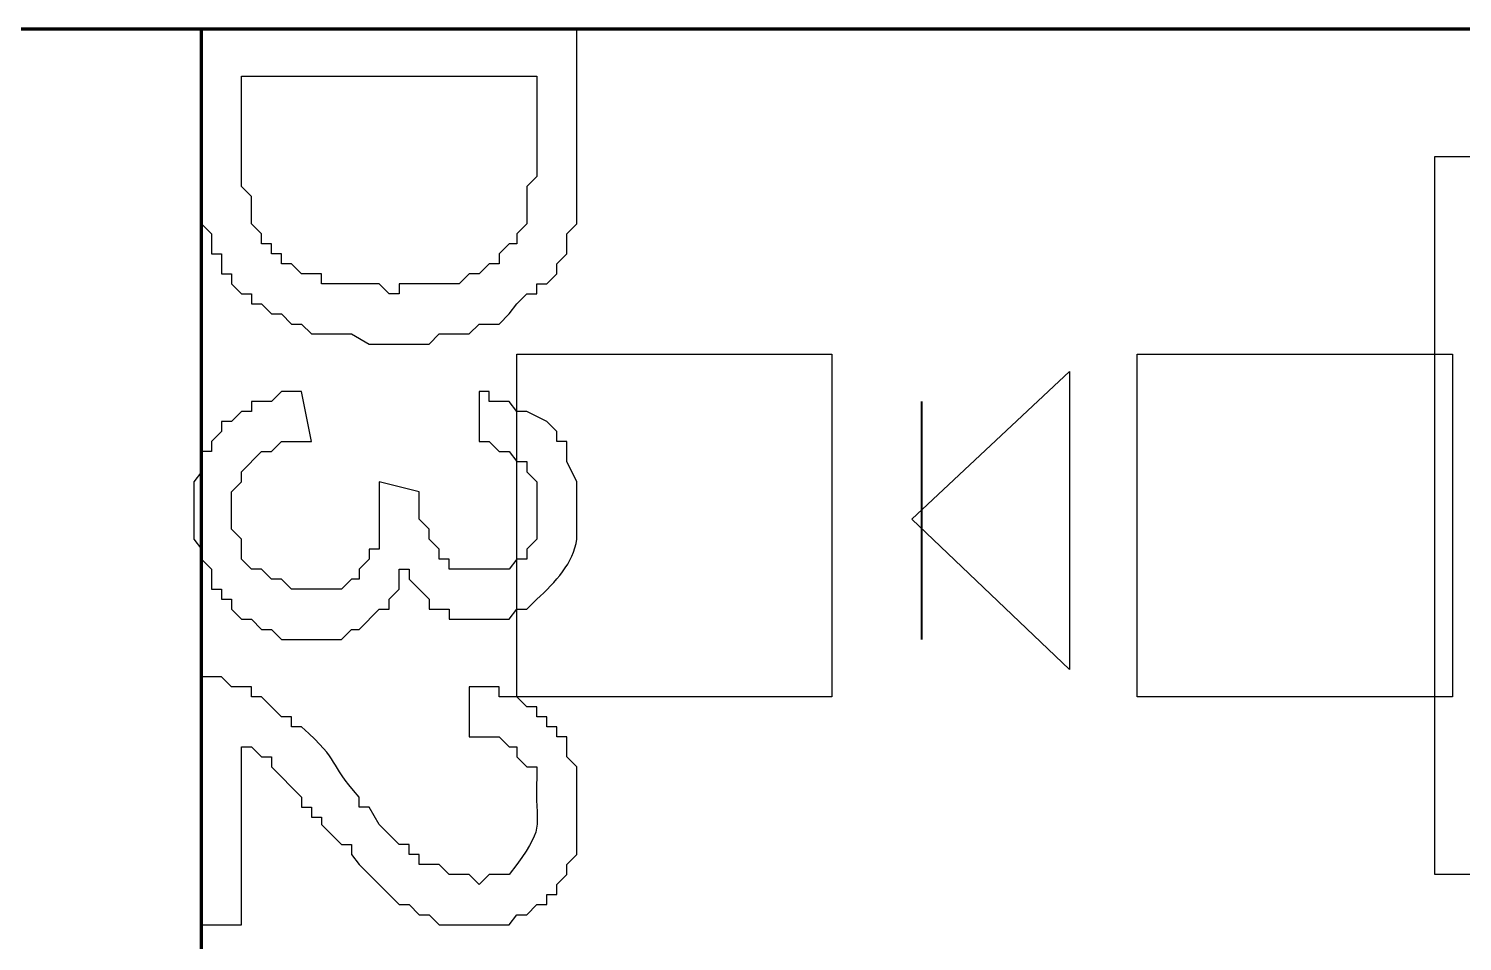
# Model space of a CAD drawing. Header units: millimetres. Extents: x -109 to -14.2, y -107.5 to -24.7.
# Drawn here: x -47.055 to -43.356, y -43.069 to -40.715 of the extents above; entities that cross this region are included whole.
import ezdxf

# ---------------------------------------------------------------- set-up
doc = ezdxf.new("R2010")
doc.units = ezdxf.units.MM
doc.header["$MEASUREMENT"] = 0
doc.layers.add('layer 1', color=7, linetype='Continuous')

msp = doc.modelspace()

# ---------------------------------------------------------------- linework, layer by layer
at = {"layer": 'layer 1', "color": 0, "lineweight": 80}
for points in [[(-49.1449, -40.7152), (-49.1449, -40.7152), (-46.6087, -40.7152), (-46.6087, -40.7152)], [(-46.6086, -91.5042), (-46.6086, -91.5042), (-46.6086, -40.7152), (-46.6086, -40.7152)], [(-46.6086, -40.7152), (-46.6086, -40.7152), (-37.9674, -40.7152), (-37.9674, -40.7152)]]:
    msp.add_open_spline(points, degree=3, dxfattribs=at)
at = {"layer": 'layer 1', "color": 0}
for points, knots in [([(-46.6086, -40.7152), (-46.6086, -40.7152), (-45.6406, -40.7152), (-45.6406, -40.7152), (-45.6406, -40.7152), (-45.6406, -40.7152), (-45.6406, -41.2186), (-45.6406, -41.2186), (-45.6406, -41.2186), (-45.6406, -41.2186), (-45.6664, -41.2444), (-45.6664, -41.2444), (-45.6664, -41.2444), (-45.6664, -41.2444), (-45.6664, -41.296), (-45.6664, -41.296), (-45.6664, -41.296), (-45.6664, -41.296), (-45.6922, -41.3219), (-45.6922, -41.3219), (-45.6922, -41.3219), (-45.6922, -41.3219), (-45.6922, -41.3477), (-45.6922, -41.3477), (-45.6922, -41.3477), (-45.6922, -41.3477), (-45.718, -41.3735), (-45.718, -41.3735), (-45.718, -41.3735), (-45.718, -41.3735), (-45.7438, -41.3735), (-45.7438, -41.3735), (-45.7438, -41.3735), (-45.7438, -41.3735), (-45.7438, -41.3993), (-45.7438, -41.3993), (-45.7438, -41.3993), (-45.7438, -41.3993), (-45.7696, -41.3993), (-45.7696, -41.3993), (-45.7696, -41.3993), (-45.7696, -41.3993), (-45.7954, -41.4251), (-45.7954, -41.4251), (-45.7954, -41.4251), (-45.7954, -41.4251), (-45.8148, -41.4509), (-45.8148, -41.4509), (-45.8148, -41.4509), (-45.8148, -41.4509), (-45.8406, -41.4768), (-45.8406, -41.4768), (-45.8406, -41.4768), (-45.8406, -41.4768), (-45.8922, -41.4768), (-45.8922, -41.4768), (-45.8922, -41.4768), (-45.8922, -41.4768), (-45.9181, -41.5025), (-45.9181, -41.5025), (-45.9181, -41.5025), (-45.9181, -41.5025), (-45.9955, -41.5025), (-45.9955, -41.5025), (-45.9955, -41.5025), (-45.9955, -41.5025), (-46.0213, -41.5284), (-46.0213, -41.5284), (-46.0213, -41.5284), (-46.0213, -41.5284), (-46.1762, -41.5284), (-46.1762, -41.5284), (-46.1762, -41.5284), (-46.1762, -41.5284), (-46.2214, -41.5025), (-46.2214, -41.5025), (-46.2214, -41.5025), (-46.2214, -41.5025), (-46.3246, -41.5025), (-46.3246, -41.5025), (-46.3246, -41.5025), (-46.3246, -41.5025), (-46.3505, -41.4768), (-46.3505, -41.4768), (-46.3505, -41.4768), (-46.3505, -41.4768), (-46.3763, -41.4768), (-46.3763, -41.4768), (-46.3763, -41.4768), (-46.3763, -41.4768), (-46.4021, -41.4509), (-46.4021, -41.4509), (-46.4021, -41.4509), (-46.4021, -41.4509), (-46.4279, -41.4509), (-46.4279, -41.4509), (-46.4279, -41.4509), (-46.4279, -41.4509), (-46.4537, -41.4251), (-46.4537, -41.4251), (-46.4537, -41.4251), (-46.4537, -41.4251), (-46.4795, -41.4251), (-46.4795, -41.4251), (-46.4795, -41.4251), (-46.4795, -41.4251), (-46.4795, -41.3993), (-46.4795, -41.3993), (-46.4795, -41.3993), (-46.4795, -41.3993), (-46.5053, -41.3993), (-46.5053, -41.3993), (-46.5053, -41.3993), (-46.5053, -41.3993), (-46.5311, -41.3735), (-46.5311, -41.3735), (-46.5311, -41.3735), (-46.5311, -41.3735), (-46.5311, -41.3477), (-46.5311, -41.3477), (-46.5311, -41.3477), (-46.5311, -41.3477), (-46.557, -41.3477), (-46.557, -41.3477), (-46.557, -41.3477), (-46.557, -41.3477), (-46.557, -41.296), (-46.557, -41.296), (-46.557, -41.296), (-46.557, -41.296), (-46.5828, -41.296), (-46.5828, -41.296), (-46.5828, -41.296), (-46.5828, -41.296), (-46.5828, -41.2444), (-46.5828, -41.2444), (-46.5828, -41.2444), (-46.5828, -41.2444), (-46.6086, -41.2186), (-46.6086, -41.2186), (-46.6086, -41.2186), (-46.6086, -41.2186), (-46.6086, -41.0702), (-46.6086, -41.0702), (-46.6086, -41.0702), (-46.6086, -41.0702), (-46.6086, -40.7152), (-46.6086, -40.7152)], [0, 0, 0, 0, 0.026316, 0.026316, 0.026316, 0.026316, 0.052632, 0.052632, 0.052632, 0.052632, 0.078947, 0.078947, 0.078947, 0.078947, 0.105263, 0.105263, 0.105263, 0.105263, 0.131579, 0.131579, 0.131579, 0.131579, 0.157895, 0.157895, 0.157895, 0.157895, 0.184211, 0.184211, 0.184211, 0.184211, 0.210526, 0.210526, 0.210526, 0.210526, 0.236842, 0.236842, 0.236842, 0.236842, 0.263158, 0.263158, 0.263158, 0.263158, 0.289474, 0.289474, 0.289474, 0.289474, 0.315789, 0.315789, 0.315789, 0.315789, 0.342105, 0.342105, 0.342105, 0.342105, 0.368421, 0.368421, 0.368421, 0.368421, 0.394737, 0.394737, 0.394737, 0.394737, 0.421053, 0.421053, 0.421053, 0.421053, 0.447368, 0.447368, 0.447368, 0.447368, 0.473684, 0.473684, 0.473684, 0.473684, 0.5, 0.5, 0.5, 0.5, 0.526316, 0.526316, 0.526316, 0.526316, 0.552632, 0.552632, 0.552632, 0.552632, 0.578947, 0.578947, 0.578947, 0.578947, 0.605263, 0.605263, 0.605263, 0.605263, 0.631579, 0.631579, 0.631579, 0.631579, 0.657895, 0.657895, 0.657895, 0.657895, 0.684211, 0.684211, 0.684211, 0.684211, 0.710526, 0.710526, 0.710526, 0.710526, 0.736842, 0.736842, 0.736842, 0.736842, 0.763158, 0.763158, 0.763158, 0.763158, 0.789474, 0.789474, 0.789474, 0.789474, 0.815789, 0.815789, 0.815789, 0.815789, 0.842105, 0.842105, 0.842105, 0.842105, 0.868421, 0.868421, 0.868421, 0.868421, 0.894737, 0.894737, 0.894737, 0.894737, 0.921053, 0.921053, 0.921053, 0.921053, 0.947368, 0.947368, 0.947368, 0.947368, 1, 1, 1, 1]), ([(-46.5053, -40.8379), (-46.5053, -40.8379), (-46.5053, -41.1218), (-46.5053, -41.1218), (-46.5053, -41.1218), (-46.5053, -41.1218), (-46.4795, -41.1476), (-46.4795, -41.1476), (-46.4795, -41.1476), (-46.4795, -41.1476), (-46.4795, -41.2186), (-46.4795, -41.2186), (-46.4795, -41.2186), (-46.4795, -41.2186), (-46.4537, -41.2444), (-46.4537, -41.2444), (-46.4537, -41.2444), (-46.4537, -41.2444), (-46.4537, -41.2702), (-46.4537, -41.2702), (-46.4537, -41.2702), (-46.4537, -41.2702), (-46.4279, -41.2702), (-46.4279, -41.2702), (-46.4279, -41.2702), (-46.4279, -41.2702), (-46.4279, -41.296), (-46.4279, -41.296), (-46.4279, -41.296), (-46.4279, -41.296), (-46.4021, -41.296), (-46.4021, -41.296), (-46.4021, -41.296), (-46.4021, -41.296), (-46.4021, -41.3219), (-46.4021, -41.3219), (-46.4021, -41.3219), (-46.4021, -41.3219), (-46.3763, -41.3219), (-46.3763, -41.3219), (-46.3763, -41.3219), (-46.3763, -41.3219), (-46.3505, -41.3477), (-46.3505, -41.3477), (-46.3505, -41.3477), (-46.3505, -41.3477), (-46.2988, -41.3477), (-46.2988, -41.3477), (-46.2988, -41.3477), (-46.2988, -41.3477), (-46.2988, -41.3735), (-46.2988, -41.3735), (-46.2988, -41.3735), (-46.2988, -41.3735), (-46.1504, -41.3735), (-46.1504, -41.3735), (-46.1504, -41.3735), (-46.1504, -41.3735), (-46.1246, -41.3993), (-46.1246, -41.3993), (-46.1246, -41.3993), (-46.1246, -41.3993), (-46.0988, -41.3993), (-46.0988, -41.3993), (-46.0988, -41.3993), (-46.0988, -41.3993), (-46.0988, -41.3735), (-46.0988, -41.3735), (-46.0988, -41.3735), (-46.0988, -41.3735), (-45.9439, -41.3735), (-45.9439, -41.3735), (-45.9439, -41.3735), (-45.9439, -41.3735), (-45.9181, -41.3477), (-45.9181, -41.3477), (-45.9181, -41.3477), (-45.9181, -41.3477), (-45.8922, -41.3477), (-45.8922, -41.3477), (-45.8922, -41.3477), (-45.8922, -41.3477), (-45.8664, -41.3219), (-45.8664, -41.3219), (-45.8664, -41.3219), (-45.8664, -41.3219), (-45.8406, -41.3219), (-45.8406, -41.3219), (-45.8406, -41.3219), (-45.8406, -41.3219), (-45.8406, -41.296), (-45.8406, -41.296), (-45.8406, -41.296), (-45.8406, -41.296), (-45.8148, -41.2702), (-45.8148, -41.2702), (-45.8148, -41.2702), (-45.8148, -41.2702), (-45.7954, -41.2702), (-45.7954, -41.2702), (-45.7954, -41.2702), (-45.7954, -41.2702), (-45.7954, -41.2444), (-45.7954, -41.2444), (-45.7954, -41.2444), (-45.7954, -41.2444), (-45.7696, -41.2186), (-45.7696, -41.2186), (-45.7696, -41.2186), (-45.7696, -41.2186), (-45.7696, -41.1218), (-45.7696, -41.1218), (-45.7696, -41.1218), (-45.7696, -41.1218), (-45.7438, -41.096), (-45.7438, -41.096), (-45.7438, -41.096), (-45.7438, -41.096), (-45.7438, -40.8379), (-45.7438, -40.8379), (-45.7438, -40.8379), (-45.7438, -40.8379), (-46.5053, -40.8379), (-46.5053, -40.8379)], [0, 0, 0, 0, 0.03125, 0.03125, 0.03125, 0.03125, 0.0625, 0.0625, 0.0625, 0.0625, 0.09375, 0.09375, 0.09375, 0.09375, 0.125, 0.125, 0.125, 0.125, 0.15625, 0.15625, 0.15625, 0.15625, 0.1875, 0.1875, 0.1875, 0.1875, 0.21875, 0.21875, 0.21875, 0.21875, 0.25, 0.25, 0.25, 0.25, 0.28125, 0.28125, 0.28125, 0.28125, 0.3125, 0.3125, 0.3125, 0.3125, 0.34375, 0.34375, 0.34375, 0.34375, 0.375, 0.375, 0.375, 0.375, 0.40625, 0.40625, 0.40625, 0.40625, 0.4375, 0.4375, 0.4375, 0.4375, 0.46875, 0.46875, 0.46875, 0.46875, 0.5, 0.5, 0.5, 0.5, 0.53125, 0.53125, 0.53125, 0.53125, 0.5625, 0.5625, 0.5625, 0.5625, 0.59375, 0.59375, 0.59375, 0.59375, 0.625, 0.625, 0.625, 0.625, 0.65625, 0.65625, 0.65625, 0.65625, 0.6875, 0.6875, 0.6875, 0.6875, 0.71875, 0.71875, 0.71875, 0.71875, 0.75, 0.75, 0.75, 0.75, 0.78125, 0.78125, 0.78125, 0.78125, 0.8125, 0.8125, 0.8125, 0.8125, 0.84375, 0.84375, 0.84375, 0.84375, 0.875, 0.875, 0.875, 0.875, 0.90625, 0.90625, 0.90625, 0.90625, 0.9375, 0.9375, 0.9375, 0.9375, 1, 1, 1, 1]), ([(-43.427, -41.0444), (-43.427, -41.0444), (-43.427, -42.8965), (-43.427, -42.8965), (-43.427, -42.8965), (-43.427, -42.8965), (-37.9674, -42.8965), (-37.9674, -42.8965), (-37.9674, -42.8965), (-37.9674, -42.8965), (-37.9674, -41.0444), (-37.9674, -41.0444), (-37.9674, -41.0444), (-37.9674, -41.0444), (-43.427, -41.0444), (-43.427, -41.0444)], [0, 0, 0, 0, 0.2, 0.2, 0.2, 0.2, 0.4, 0.4, 0.4, 0.4, 0.6, 0.6, 0.6, 0.6, 1, 1, 1, 1]), ([(-45.7954, -41.5542), (-45.7954, -41.5542), (-45.7954, -42.4383), (-45.7954, -42.4383), (-45.7954, -42.4383), (-45.7954, -42.4383), (-44.9823, -42.4383), (-44.9823, -42.4383), (-44.9823, -42.4383), (-44.9823, -42.4383), (-44.9823, -41.5542), (-44.9823, -41.5542), (-44.9823, -41.5542), (-44.9823, -41.5542), (-45.7954, -41.5542), (-45.7954, -41.5542)], [0, 0, 0, 0, 0.2, 0.2, 0.2, 0.2, 0.4, 0.4, 0.4, 0.4, 0.6, 0.6, 0.6, 0.6, 1, 1, 1, 1]), ([(-44.195, -41.5542), (-44.195, -41.5542), (-44.195, -42.4383), (-44.195, -42.4383), (-44.195, -42.4383), (-44.195, -42.4383), (-43.3818, -42.4383), (-43.3818, -42.4383), (-43.3818, -42.4383), (-43.3818, -42.4383), (-43.3818, -41.5542), (-43.3818, -41.5542), (-43.3818, -41.5542), (-43.3818, -41.5542), (-44.195, -41.5542), (-44.195, -41.5542)], [0, 0, 0, 0, 0.2, 0.2, 0.2, 0.2, 0.4, 0.4, 0.4, 0.4, 0.6, 0.6, 0.6, 0.6, 1, 1, 1, 1]), ([(-44.3692, -41.5993), (-44.3692, -41.5993), (-44.7758, -41.9801), (-44.7758, -41.9801), (-44.7758, -41.9801), (-44.7758, -41.9801), (-44.3692, -42.3673), (-44.3692, -42.3673), (-44.3692, -42.3673), (-44.3692, -42.3673), (-44.3692, -41.5993), (-44.3692, -41.5993)], [0, 0, 0, 0, 0.25, 0.25, 0.25, 0.25, 0.5, 0.5, 0.5, 0.5, 1, 1, 1, 1]), ([(-46.3505, -41.651), (-46.3505, -41.651), (-46.3247, -41.7801), (-46.3247, -41.7801), (-46.3247, -41.7801), (-46.3247, -41.7801), (-46.4022, -41.7801), (-46.4022, -41.7801), (-46.4022, -41.7801), (-46.4022, -41.7801), (-46.428, -41.8059), (-46.428, -41.8059), (-46.428, -41.8059), (-46.428, -41.8059), (-46.4538, -41.8059), (-46.4538, -41.8059), (-46.4538, -41.8059), (-46.4538, -41.8059), (-46.5054, -41.8575), (-46.5054, -41.8575), (-46.5054, -41.8575), (-46.5054, -41.8575), (-46.5054, -41.8833), (-46.5054, -41.8833), (-46.5054, -41.8833), (-46.5054, -41.8833), (-46.5313, -41.9091), (-46.5313, -41.9091), (-46.5313, -41.9091), (-46.5313, -41.9091), (-46.5313, -42.0059), (-46.5313, -42.0059), (-46.5313, -42.0059), (-46.5313, -42.0059), (-46.5054, -42.0317), (-46.5054, -42.0317), (-46.5054, -42.0317), (-46.5054, -42.0317), (-46.5054, -42.0834), (-46.5054, -42.0834), (-46.5054, -42.0834), (-46.5054, -42.0834), (-46.4796, -42.1092), (-46.4796, -42.1092), (-46.4796, -42.1092), (-46.4796, -42.1092), (-46.4538, -42.1092), (-46.4538, -42.1092), (-46.4538, -42.1092), (-46.4538, -42.1092), (-46.428, -42.135), (-46.428, -42.135), (-46.428, -42.135), (-46.428, -42.135), (-46.4022, -42.135), (-46.4022, -42.135), (-46.4022, -42.135), (-46.4022, -42.135), (-46.3764, -42.1608), (-46.3764, -42.1608), (-46.3764, -42.1608), (-46.3764, -42.1608), (-46.2473, -42.1608), (-46.2473, -42.1608), (-46.2473, -42.1608), (-46.2473, -42.1608), (-46.2215, -42.135), (-46.2215, -42.135), (-46.2215, -42.135), (-46.2215, -42.135), (-46.2021, -42.135), (-46.2021, -42.135), (-46.2021, -42.135), (-46.2021, -42.135), (-46.2021, -42.1092), (-46.2021, -42.1092), (-46.2021, -42.1092), (-46.2021, -42.1092), (-46.1763, -42.0834), (-46.1763, -42.0834), (-46.1763, -42.0834), (-46.1763, -42.0834), (-46.1763, -42.0576), (-46.1763, -42.0576), (-46.1763, -42.0576), (-46.1763, -42.0576), (-46.1505, -42.0576), (-46.1505, -42.0576), (-46.1505, -42.0576), (-46.1505, -42.0576), (-46.1505, -41.8833), (-46.1505, -41.8833), (-46.1505, -41.8833), (-46.1505, -41.8833), (-46.0472, -41.9091), (-46.0472, -41.9091), (-46.0472, -41.9091), (-46.0472, -41.9091), (-46.0472, -41.9801), (-46.0472, -41.9801), (-46.0472, -41.9801), (-46.0472, -41.9801), (-46.0214, -42.0059), (-46.0214, -42.0059), (-46.0214, -42.0059), (-46.0214, -42.0059), (-46.0214, -42.0317), (-46.0214, -42.0317), (-46.0214, -42.0317), (-46.0214, -42.0317), (-45.9956, -42.0576), (-45.9956, -42.0576), (-45.9956, -42.0576), (-45.9956, -42.0576), (-45.9956, -42.0834), (-45.9956, -42.0834), (-45.9956, -42.0834), (-45.9956, -42.0834), (-45.9698, -42.0834), (-45.9698, -42.0834), (-45.9698, -42.0834), (-45.9698, -42.0834), (-45.9698, -42.1092), (-45.9698, -42.1092), (-45.9698, -42.1092), (-45.9698, -42.1092), (-45.8149, -42.1092), (-45.8149, -42.1092), (-45.8149, -42.1092), (-45.8149, -42.1092), (-45.7956, -42.0834), (-45.7956, -42.0834), (-45.7956, -42.0834), (-45.7956, -42.0834), (-45.7697, -42.0834), (-45.7697, -42.0834), (-45.7697, -42.0834), (-45.7697, -42.0834), (-45.7697, -42.0576), (-45.7697, -42.0576), (-45.7697, -42.0576), (-45.7697, -42.0576), (-45.7439, -42.0317), (-45.7439, -42.0317), (-45.7439, -42.0317), (-45.7439, -42.0317), (-45.7439, -41.8833), (-45.7439, -41.8833), (-45.7439, -41.8833), (-45.7439, -41.8833), (-45.7697, -41.8575), (-45.7697, -41.8575), (-45.7697, -41.8575), (-45.7697, -41.8575), (-45.7697, -41.8317), (-45.7697, -41.8317), (-45.7697, -41.8317), (-45.7697, -41.8317), (-45.7956, -41.8317), (-45.7956, -41.8317), (-45.7956, -41.8317), (-45.7956, -41.8317), (-45.8149, -41.8059), (-45.8149, -41.8059), (-45.8149, -41.8059), (-45.8149, -41.8059), (-45.8407, -41.8059), (-45.8407, -41.8059), (-45.8407, -41.8059), (-45.8407, -41.8059), (-45.8665, -41.7801), (-45.8665, -41.7801), (-45.8665, -41.7801), (-45.8665, -41.7801), (-45.8924, -41.7801), (-45.8924, -41.7801), (-45.8924, -41.7801), (-45.8924, -41.7801), (-45.8924, -41.651), (-45.8924, -41.651), (-45.8924, -41.651), (-45.8924, -41.651), (-45.8665, -41.651), (-45.8665, -41.651), (-45.8665, -41.651), (-45.8665, -41.651), (-45.8665, -41.6768), (-45.8665, -41.6768), (-45.8665, -41.6768), (-45.8665, -41.6768), (-45.8149, -41.6768), (-45.8149, -41.6768), (-45.8149, -41.6768), (-45.8149, -41.6768), (-45.7956, -41.7026), (-45.7956, -41.7026), (-45.7956, -41.7026), (-45.7956, -41.7026), (-45.7697, -41.7026), (-45.7697, -41.7026), (-45.7697, -41.7026), (-45.7697, -41.7026), (-45.7181, -41.7284), (-45.7181, -41.7284), (-45.7181, -41.7284), (-45.7181, -41.7284), (-45.6923, -41.7542), (-45.6923, -41.7542), (-45.6923, -41.7542), (-45.6923, -41.7542), (-45.6923, -41.7801), (-45.6923, -41.7801), (-45.6923, -41.7801), (-45.6923, -41.7801), (-45.6665, -41.7801), (-45.6665, -41.7801), (-45.6665, -41.7801), (-45.6665, -41.7801), (-45.6665, -41.8317), (-45.6665, -41.8317), (-45.6665, -41.8317), (-45.6665, -41.8317), (-45.6407, -41.8833), (-45.6407, -41.8833), (-45.6407, -41.8833), (-45.6407, -41.8833), (-45.6407, -42.0317), (-45.6407, -42.0317), (-45.6407, -42.0317), (-45.6483, -42.0929), (-45.6956, -42.1422), (-45.7439, -42.1866), (-45.7439, -42.1866), (-45.7439, -42.1866), (-45.7697, -42.2124), (-45.7697, -42.2124), (-45.7697, -42.2124), (-45.7697, -42.2124), (-45.7956, -42.2124), (-45.7956, -42.2124), (-45.7956, -42.2124), (-45.7956, -42.2124), (-45.8149, -42.2382), (-45.8149, -42.2382), (-45.8149, -42.2382), (-45.8149, -42.2382), (-45.9698, -42.2382), (-45.9698, -42.2382), (-45.9698, -42.2382), (-45.9698, -42.2382), (-45.9698, -42.2124), (-45.9698, -42.2124), (-45.9698, -42.2124), (-45.9698, -42.2124), (-46.0214, -42.2124), (-46.0214, -42.2124), (-46.0214, -42.2124), (-46.0214, -42.2124), (-46.0214, -42.1866), (-46.0214, -42.1866), (-46.0214, -42.1866), (-46.0214, -42.1866), (-46.073, -42.135), (-46.073, -42.135), (-46.073, -42.135), (-46.073, -42.135), (-46.073, -42.1092), (-46.073, -42.1092), (-46.073, -42.1092), (-46.073, -42.1092), (-46.0989, -42.1092), (-46.0989, -42.1092), (-46.0989, -42.1092), (-46.0989, -42.1092), (-46.0989, -42.1608), (-46.0989, -42.1608), (-46.0989, -42.1608), (-46.0989, -42.1608), (-46.1247, -42.1866), (-46.1247, -42.1866), (-46.1247, -42.1866), (-46.1247, -42.1866), (-46.1247, -42.2124), (-46.1247, -42.2124), (-46.1247, -42.2124), (-46.1247, -42.2124), (-46.1505, -42.2124), (-46.1505, -42.2124), (-46.1505, -42.2124), (-46.1505, -42.2124), (-46.2021, -42.2641), (-46.2021, -42.2641), (-46.2021, -42.2641), (-46.2021, -42.2641), (-46.2215, -42.2641), (-46.2215, -42.2641), (-46.2215, -42.2641), (-46.2215, -42.2641), (-46.2473, -42.2899), (-46.2473, -42.2899), (-46.2473, -42.2899), (-46.2473, -42.2899), (-46.4022, -42.2899), (-46.4022, -42.2899), (-46.4022, -42.2899), (-46.4022, -42.2899), (-46.428, -42.2641), (-46.428, -42.2641), (-46.428, -42.2641), (-46.428, -42.2641), (-46.4538, -42.2641), (-46.4538, -42.2641), (-46.4538, -42.2641), (-46.4538, -42.2641), (-46.4796, -42.2382), (-46.4796, -42.2382), (-46.4796, -42.2382), (-46.4796, -42.2382), (-46.5054, -42.2382), (-46.5054, -42.2382), (-46.5054, -42.2382), (-46.5054, -42.2382), (-46.5313, -42.2124), (-46.5313, -42.2124), (-46.5313, -42.2124), (-46.5313, -42.2124), (-46.5313, -42.1866), (-46.5313, -42.1866), (-46.5313, -42.1866), (-46.5313, -42.1866), (-46.5571, -42.1866), (-46.5571, -42.1866), (-46.5571, -42.1866), (-46.5571, -42.1866), (-46.5571, -42.1608), (-46.5571, -42.1608), (-46.5571, -42.1608), (-46.5571, -42.1608), (-46.5829, -42.1608), (-46.5829, -42.1608), (-46.5829, -42.1608), (-46.5829, -42.1608), (-46.5829, -42.1092), (-46.5829, -42.1092), (-46.5829, -42.1092), (-46.5829, -42.1092), (-46.6087, -42.0834), (-46.6087, -42.0834), (-46.6087, -42.0834), (-46.6087, -42.0834), (-46.6087, -42.0576), (-46.6087, -42.0576), (-46.6087, -42.0576), (-46.6087, -42.0576), (-46.6281, -42.0317), (-46.6281, -42.0317), (-46.6281, -42.0317), (-46.6281, -42.0317), (-46.6281, -41.8833), (-46.6281, -41.8833), (-46.6281, -41.8833), (-46.6281, -41.8833), (-46.6087, -41.8575), (-46.6087, -41.8575), (-46.6087, -41.8575), (-46.6087, -41.8575), (-46.6087, -41.8059), (-46.6087, -41.8059), (-46.6087, -41.8059), (-46.6087, -41.8059), (-46.5829, -41.8059), (-46.5829, -41.8059), (-46.5829, -41.8059), (-46.5829, -41.8059), (-46.5829, -41.7801), (-46.5829, -41.7801), (-46.5829, -41.7801), (-46.5829, -41.7801), (-46.5571, -41.7542), (-46.5571, -41.7542), (-46.5571, -41.7542), (-46.5571, -41.7542), (-46.5571, -41.7284), (-46.5571, -41.7284), (-46.5571, -41.7284), (-46.5571, -41.7284), (-46.5313, -41.7284), (-46.5313, -41.7284), (-46.5313, -41.7284), (-46.5313, -41.7284), (-46.5054, -41.7026), (-46.5054, -41.7026), (-46.5054, -41.7026), (-46.5054, -41.7026), (-46.4796, -41.7026), (-46.4796, -41.7026), (-46.4796, -41.7026), (-46.4796, -41.7026), (-46.4796, -41.6768), (-46.4796, -41.6768), (-46.4796, -41.6768), (-46.4796, -41.6768), (-46.428, -41.6768), (-46.428, -41.6768), (-46.428, -41.6768), (-46.428, -41.6768), (-46.4022, -41.651), (-46.4022, -41.651), (-46.4022, -41.651), (-46.4022, -41.651), (-46.3505, -41.651), (-46.3505, -41.651)], [0, 0, 0, 0, 0.009615, 0.009615, 0.009615, 0.009615, 0.019231, 0.019231, 0.019231, 0.019231, 0.028846, 0.028846, 0.028846, 0.028846, 0.038462, 0.038462, 0.038462, 0.038462, 0.048077, 0.048077, 0.048077, 0.048077, 0.057692, 0.057692, 0.057692, 0.057692, 0.067308, 0.067308, 0.067308, 0.067308, 0.076923, 0.076923, 0.076923, 0.076923, 0.086538, 0.086538, 0.086538, 0.086538, 0.096154, 0.096154, 0.096154, 0.096154, 0.105769, 0.105769, 0.105769, 0.105769, 0.115385, 0.115385, 0.115385, 0.115385, 0.125, 0.125, 0.125, 0.125, 0.134615, 0.134615, 0.134615, 0.134615, 0.144231, 0.144231, 0.144231, 0.144231, 0.153846, 0.153846, 0.153846, 0.153846, 0.163462, 0.163462, 0.163462, 0.163462, 0.173077, 0.173077, 0.173077, 0.173077, 0.182692, 0.182692, 0.182692, 0.182692, 0.192308, 0.192308, 0.192308, 0.192308, 0.201923, 0.201923, 0.201923, 0.201923, 0.211538, 0.211538, 0.211538, 0.211538, 0.221154, 0.221154, 0.221154, 0.221154, 0.230769, 0.230769, 0.230769, 0.230769, 0.240385, 0.240385, 0.240385, 0.240385, 0.25, 0.25, 0.25, 0.25, 0.259615, 0.259615, 0.259615, 0.259615, 0.269231, 0.269231, 0.269231, 0.269231, 0.278846, 0.278846, 0.278846, 0.278846, 0.288462, 0.288462, 0.288462, 0.288462, 0.298077, 0.298077, 0.298077, 0.298077, 0.307692, 0.307692, 0.307692, 0.307692, 0.317308, 0.317308, 0.317308, 0.317308, 0.326923, 0.326923, 0.326923, 0.326923, 0.336538, 0.336538, 0.336538, 0.336538, 0.346154, 0.346154, 0.346154, 0.346154, 0.355769, 0.355769, 0.355769, 0.355769, 0.365385, 0.365385, 0.365385, 0.365385, 0.375, 0.375, 0.375, 0.375, 0.384615, 0.384615, 0.384615, 0.384615, 0.394231, 0.394231, 0.394231, 0.394231, 0.403846, 0.403846, 0.403846, 0.403846, 0.413462, 0.413462, 0.413462, 0.413462, 0.423077, 0.423077, 0.423077, 0.423077, 0.432692, 0.432692, 0.432692, 0.432692, 0.442308, 0.442308, 0.442308, 0.442308, 0.451923, 0.451923, 0.451923, 0.451923, 0.461538, 0.461538, 0.461538, 0.461538, 0.471154, 0.471154, 0.471154, 0.471154, 0.480769, 0.480769, 0.480769, 0.480769, 0.490385, 0.490385, 0.490385, 0.490385, 0.5, 0.5, 0.5, 0.5, 0.509615, 0.509615, 0.509615, 0.509615, 0.519231, 0.519231, 0.519231, 0.519231, 0.528846, 0.528846, 0.528846, 0.528846, 0.538462, 0.538462, 0.538462, 0.538462, 0.548077, 0.548077, 0.548077, 0.548077, 0.557692, 0.557692, 0.557692, 0.557692, 0.567308, 0.567308, 0.567308, 0.567308, 0.576923, 0.576923, 0.576923, 0.576923, 0.586538, 0.586538, 0.586538, 0.586538, 0.596154, 0.596154, 0.596154, 0.596154, 0.605769, 0.605769, 0.605769, 0.605769, 0.615385, 0.615385, 0.615385, 0.615385, 0.625, 0.625, 0.625, 0.625, 0.634615, 0.634615, 0.634615, 0.634615, 0.644231, 0.644231, 0.644231, 0.644231, 0.653846, 0.653846, 0.653846, 0.653846, 0.663462, 0.663462, 0.663462, 0.663462, 0.673077, 0.673077, 0.673077, 0.673077, 0.682692, 0.682692, 0.682692, 0.682692, 0.692308, 0.692308, 0.692308, 0.692308, 0.701923, 0.701923, 0.701923, 0.701923, 0.711538, 0.711538, 0.711538, 0.711538, 0.721154, 0.721154, 0.721154, 0.721154, 0.730769, 0.730769, 0.730769, 0.730769, 0.740385, 0.740385, 0.740385, 0.740385, 0.75, 0.75, 0.75, 0.75, 0.759615, 0.759615, 0.759615, 0.759615, 0.769231, 0.769231, 0.769231, 0.769231, 0.778846, 0.778846, 0.778846, 0.778846, 0.788462, 0.788462, 0.788462, 0.788462, 0.798077, 0.798077, 0.798077, 0.798077, 0.807692, 0.807692, 0.807692, 0.807692, 0.817308, 0.817308, 0.817308, 0.817308, 0.826923, 0.826923, 0.826923, 0.826923, 0.836538, 0.836538, 0.836538, 0.836538, 0.846154, 0.846154, 0.846154, 0.846154, 0.855769, 0.855769, 0.855769, 0.855769, 0.865385, 0.865385, 0.865385, 0.865385, 0.875, 0.875, 0.875, 0.875, 0.884615, 0.884615, 0.884615, 0.884615, 0.894231, 0.894231, 0.894231, 0.894231, 0.903846, 0.903846, 0.903846, 0.903846, 0.913462, 0.913462, 0.913462, 0.913462, 0.923077, 0.923077, 0.923077, 0.923077, 0.932692, 0.932692, 0.932692, 0.932692, 0.942308, 0.942308, 0.942308, 0.942308, 0.951923, 0.951923, 0.951923, 0.951923, 0.961538, 0.961538, 0.961538, 0.961538, 0.971154, 0.971154, 0.971154, 0.971154, 0.980769, 0.980769, 0.980769, 0.980769, 1, 1, 1, 1]), ([(-46.5054, -43.0256), (-46.5054, -43.0256), (-46.6087, -43.0256), (-46.6087, -43.0256), (-46.6087, -43.0256), (-46.6087, -43.0256), (-46.6087, -42.3867), (-46.6087, -42.3867), (-46.6087, -42.3867), (-46.6087, -42.3867), (-46.5571, -42.3867), (-46.5571, -42.3867), (-46.5571, -42.3867), (-46.5571, -42.3867), (-46.5313, -42.4125), (-46.5313, -42.4125), (-46.5313, -42.4125), (-46.5313, -42.4125), (-46.4796, -42.4125), (-46.4796, -42.4125), (-46.4796, -42.4125), (-46.4796, -42.4125), (-46.4796, -42.4383), (-46.4796, -42.4383), (-46.4796, -42.4383), (-46.4796, -42.4383), (-46.4538, -42.4383), (-46.4538, -42.4383), (-46.4538, -42.4383), (-46.4538, -42.4383), (-46.4022, -42.4899), (-46.4022, -42.4899), (-46.4022, -42.4899), (-46.4022, -42.4899), (-46.3764, -42.4899), (-46.3764, -42.4899), (-46.3764, -42.4899), (-46.3764, -42.4899), (-46.3764, -42.5158), (-46.3764, -42.5158), (-46.3764, -42.5158), (-46.3764, -42.5158), (-46.3505, -42.5158), (-46.3505, -42.5158), (-46.3505, -42.5158), (-46.2428, -42.6118), (-46.2876, -42.6012), (-46.2021, -42.6965), (-46.2021, -42.6965), (-46.2021, -42.6965), (-46.2021, -42.7223), (-46.2021, -42.7223), (-46.2021, -42.7223), (-46.2021, -42.7223), (-46.1763, -42.7223), (-46.1763, -42.7223), (-46.1763, -42.7223), (-46.1763, -42.7223), (-46.1505, -42.7674), (-46.1505, -42.7674), (-46.1505, -42.7674), (-46.1505, -42.7674), (-46.0989, -42.8191), (-46.0989, -42.8191), (-46.0989, -42.8191), (-46.0989, -42.8191), (-46.073, -42.8191), (-46.073, -42.8191), (-46.073, -42.8191), (-46.073, -42.8191), (-46.073, -42.8449), (-46.073, -42.8449), (-46.073, -42.8449), (-46.073, -42.8449), (-46.0472, -42.8449), (-46.0472, -42.8449), (-46.0472, -42.8449), (-46.0472, -42.8449), (-46.0472, -42.8707), (-46.0472, -42.8707), (-46.0472, -42.8707), (-46.0472, -42.8707), (-45.9956, -42.8707), (-45.9956, -42.8707), (-45.9956, -42.8707), (-45.9956, -42.8707), (-45.9698, -42.8965), (-45.9698, -42.8965), (-45.9698, -42.8965), (-45.9698, -42.8965), (-45.9182, -42.8965), (-45.9182, -42.8965), (-45.9182, -42.8965), (-45.9182, -42.8965), (-45.8924, -42.9223), (-45.8924, -42.9223), (-45.8924, -42.9223), (-45.8924, -42.9223), (-45.8665, -42.8965), (-45.8665, -42.8965), (-45.8665, -42.8965), (-45.8665, -42.8965), (-45.8149, -42.8965), (-45.8149, -42.8965), (-45.8149, -42.8965), (-45.8149, -42.8965), (-45.7956, -42.8707), (-45.7956, -42.8707), (-45.7956, -42.8707), (-45.7168, -42.7637), (-45.7509, -42.7754), (-45.7439, -42.6448), (-45.7439, -42.6448), (-45.7439, -42.6448), (-45.7439, -42.619), (-45.7439, -42.619), (-45.7439, -42.619), (-45.7439, -42.619), (-45.7697, -42.619), (-45.7697, -42.619), (-45.7697, -42.619), (-45.7697, -42.619), (-45.7956, -42.5932), (-45.7956, -42.5932), (-45.7956, -42.5932), (-45.7956, -42.5932), (-45.7956, -42.5674), (-45.7956, -42.5674), (-45.7956, -42.5674), (-45.7956, -42.5674), (-45.8149, -42.5674), (-45.8149, -42.5674), (-45.8149, -42.5674), (-45.8149, -42.5674), (-45.8407, -42.5416), (-45.8407, -42.5416), (-45.8407, -42.5416), (-45.8407, -42.5416), (-45.9182, -42.5416), (-45.9182, -42.5416), (-45.9182, -42.5416), (-45.9182, -42.5416), (-45.9182, -42.4125), (-45.9182, -42.4125), (-45.9182, -42.4125), (-45.9182, -42.4125), (-45.8407, -42.4125), (-45.8407, -42.4125), (-45.8407, -42.4125), (-45.8407, -42.4125), (-45.8407, -42.4383), (-45.8407, -42.4383), (-45.8407, -42.4383), (-45.8407, -42.4383), (-45.7956, -42.4383), (-45.7956, -42.4383), (-45.7956, -42.4383), (-45.7956, -42.4383), (-45.7697, -42.4641), (-45.7697, -42.4641), (-45.7697, -42.4641), (-45.7697, -42.4641), (-45.7439, -42.4641), (-45.7439, -42.4641), (-45.7439, -42.4641), (-45.7439, -42.4641), (-45.7439, -42.4899), (-45.7439, -42.4899), (-45.7439, -42.4899), (-45.7439, -42.4899), (-45.7181, -42.4899), (-45.7181, -42.4899), (-45.7181, -42.4899), (-45.7181, -42.4899), (-45.7181, -42.5158), (-45.7181, -42.5158), (-45.7181, -42.5158), (-45.7181, -42.5158), (-45.6923, -42.5158), (-45.6923, -42.5158), (-45.6923, -42.5158), (-45.6923, -42.5158), (-45.6923, -42.5416), (-45.6923, -42.5416), (-45.6923, -42.5416), (-45.6923, -42.5416), (-45.6665, -42.5416), (-45.6665, -42.5416), (-45.6665, -42.5416), (-45.6665, -42.5416), (-45.6665, -42.5932), (-45.6665, -42.5932), (-45.6665, -42.5932), (-45.6665, -42.5932), (-45.6407, -42.619), (-45.6407, -42.619), (-45.6407, -42.619), (-45.6407, -42.619), (-45.6407, -42.8449), (-45.6407, -42.8449), (-45.6407, -42.8449), (-45.6407, -42.8449), (-45.6665, -42.8707), (-45.6665, -42.8707), (-45.6665, -42.8707), (-45.6665, -42.8707), (-45.6665, -42.8965), (-45.6665, -42.8965), (-45.6665, -42.8965), (-45.6665, -42.8965), (-45.6923, -42.9223), (-45.6923, -42.9223), (-45.6923, -42.9223), (-45.6923, -42.9223), (-45.6923, -42.9481), (-45.6923, -42.9481), (-45.6923, -42.9481), (-45.6923, -42.9481), (-45.7181, -42.9481), (-45.7181, -42.9481), (-45.7181, -42.9481), (-45.7181, -42.9481), (-45.7181, -42.9739), (-45.7181, -42.9739), (-45.7181, -42.9739), (-45.7181, -42.9739), (-45.7439, -42.9739), (-45.7439, -42.9739), (-45.7439, -42.9739), (-45.7439, -42.9739), (-45.7697, -42.9998), (-45.7697, -42.9998), (-45.7697, -42.9998), (-45.7697, -42.9998), (-45.7956, -42.9998), (-45.7956, -42.9998), (-45.7956, -42.9998), (-45.7956, -42.9998), (-45.8149, -43.0256), (-45.8149, -43.0256), (-45.8149, -43.0256), (-45.8149, -43.0256), (-45.8665, -43.0256), (-45.8665, -43.0256), (-45.8665, -43.0256), (-45.9096, -43.0256), (-45.9526, -43.0256), (-45.9956, -43.0256), (-45.9956, -43.0256), (-45.9956, -43.0256), (-46.0214, -42.9998), (-46.0214, -42.9998), (-46.0214, -42.9998), (-46.0214, -42.9998), (-46.0472, -42.9998), (-46.0472, -42.9998), (-46.0472, -42.9998), (-46.0472, -42.9998), (-46.073, -42.9739), (-46.073, -42.9739), (-46.073, -42.9739), (-46.073, -42.9739), (-46.0989, -42.9739), (-46.0989, -42.9739), (-46.0989, -42.9739), (-46.0989, -42.9739), (-46.2021, -42.8707), (-46.2021, -42.8707), (-46.2021, -42.8707), (-46.2021, -42.8707), (-46.2215, -42.8449), (-46.2215, -42.8449), (-46.2215, -42.8449), (-46.2215, -42.8449), (-46.2215, -42.8191), (-46.2215, -42.8191), (-46.2215, -42.8191), (-46.2215, -42.8191), (-46.2473, -42.8191), (-46.2473, -42.8191), (-46.2473, -42.8191), (-46.2473, -42.8191), (-46.2989, -42.7674), (-46.2989, -42.7674), (-46.2989, -42.7674), (-46.2989, -42.7674), (-46.2989, -42.7481), (-46.2989, -42.7481), (-46.2989, -42.7481), (-46.2989, -42.7481), (-46.3247, -42.7481), (-46.3247, -42.7481), (-46.3247, -42.7481), (-46.3247, -42.7481), (-46.3247, -42.7223), (-46.3247, -42.7223), (-46.3247, -42.7223), (-46.3247, -42.7223), (-46.3505, -42.7223), (-46.3505, -42.7223), (-46.3505, -42.7223), (-46.3505, -42.7223), (-46.3505, -42.6965), (-46.3505, -42.6965), (-46.3505, -42.6965), (-46.3505, -42.6965), (-46.428, -42.619), (-46.428, -42.619), (-46.428, -42.619), (-46.428, -42.619), (-46.428, -42.5932), (-46.428, -42.5932), (-46.428, -42.5932), (-46.428, -42.5932), (-46.4538, -42.5932), (-46.4538, -42.5932), (-46.4538, -42.5932), (-46.4538, -42.5932), (-46.4796, -42.5674), (-46.4796, -42.5674), (-46.4796, -42.5674), (-46.4796, -42.5674), (-46.5054, -42.5674), (-46.5054, -42.5674), (-46.5054, -42.5674), (-46.5054, -42.5674), (-46.5054, -43.0256), (-46.5054, -43.0256)], [0, 0, 0, 0, 0.012048, 0.012048, 0.012048, 0.012048, 0.024096, 0.024096, 0.024096, 0.024096, 0.036145, 0.036145, 0.036145, 0.036145, 0.048193, 0.048193, 0.048193, 0.048193, 0.060241, 0.060241, 0.060241, 0.060241, 0.072289, 0.072289, 0.072289, 0.072289, 0.084337, 0.084337, 0.084337, 0.084337, 0.096386, 0.096386, 0.096386, 0.096386, 0.108434, 0.108434, 0.108434, 0.108434, 0.120482, 0.120482, 0.120482, 0.120482, 0.13253, 0.13253, 0.13253, 0.13253, 0.144578, 0.144578, 0.144578, 0.144578, 0.156627, 0.156627, 0.156627, 0.156627, 0.168675, 0.168675, 0.168675, 0.168675, 0.180723, 0.180723, 0.180723, 0.180723, 0.192771, 0.192771, 0.192771, 0.192771, 0.204819, 0.204819, 0.204819, 0.204819, 0.216867, 0.216867, 0.216867, 0.216867, 0.228916, 0.228916, 0.228916, 0.228916, 0.240964, 0.240964, 0.240964, 0.240964, 0.253012, 0.253012, 0.253012, 0.253012, 0.26506, 0.26506, 0.26506, 0.26506, 0.277108, 0.277108, 0.277108, 0.277108, 0.289157, 0.289157, 0.289157, 0.289157, 0.301205, 0.301205, 0.301205, 0.301205, 0.313253, 0.313253, 0.313253, 0.313253, 0.325301, 0.325301, 0.325301, 0.325301, 0.337349, 0.337349, 0.337349, 0.337349, 0.349398, 0.349398, 0.349398, 0.349398, 0.361446, 0.361446, 0.361446, 0.361446, 0.373494, 0.373494, 0.373494, 0.373494, 0.385542, 0.385542, 0.385542, 0.385542, 0.39759, 0.39759, 0.39759, 0.39759, 0.409639, 0.409639, 0.409639, 0.409639, 0.421687, 0.421687, 0.421687, 0.421687, 0.433735, 0.433735, 0.433735, 0.433735, 0.445783, 0.445783, 0.445783, 0.445783, 0.457831, 0.457831, 0.457831, 0.457831, 0.46988, 0.46988, 0.46988, 0.46988, 0.481928, 0.481928, 0.481928, 0.481928, 0.493976, 0.493976, 0.493976, 0.493976, 0.506024, 0.506024, 0.506024, 0.506024, 0.518072, 0.518072, 0.518072, 0.518072, 0.53012, 0.53012, 0.53012, 0.53012, 0.542169, 0.542169, 0.542169, 0.542169, 0.554217, 0.554217, 0.554217, 0.554217, 0.566265, 0.566265, 0.566265, 0.566265, 0.578313, 0.578313, 0.578313, 0.578313, 0.590361, 0.590361, 0.590361, 0.590361, 0.60241, 0.60241, 0.60241, 0.60241, 0.614458, 0.614458, 0.614458, 0.614458, 0.626506, 0.626506, 0.626506, 0.626506, 0.638554, 0.638554, 0.638554, 0.638554, 0.650602, 0.650602, 0.650602, 0.650602, 0.662651, 0.662651, 0.662651, 0.662651, 0.674699, 0.674699, 0.674699, 0.674699, 0.686747, 0.686747, 0.686747, 0.686747, 0.698795, 0.698795, 0.698795, 0.698795, 0.710843, 0.710843, 0.710843, 0.710843, 0.722892, 0.722892, 0.722892, 0.722892, 0.73494, 0.73494, 0.73494, 0.73494, 0.746988, 0.746988, 0.746988, 0.746988, 0.759036, 0.759036, 0.759036, 0.759036, 0.771084, 0.771084, 0.771084, 0.771084, 0.783133, 0.783133, 0.783133, 0.783133, 0.795181, 0.795181, 0.795181, 0.795181, 0.807229, 0.807229, 0.807229, 0.807229, 0.819277, 0.819277, 0.819277, 0.819277, 0.831325, 0.831325, 0.831325, 0.831325, 0.843373, 0.843373, 0.843373, 0.843374, 0.855422, 0.855422, 0.855422, 0.855422, 0.86747, 0.86747, 0.86747, 0.86747, 0.879518, 0.879518, 0.879518, 0.879518, 0.891566, 0.891566, 0.891566, 0.891566, 0.903614, 0.903614, 0.903614, 0.903614, 0.915663, 0.915663, 0.915663, 0.915663, 0.927711, 0.927711, 0.927711, 0.927711, 0.939759, 0.939759, 0.939759, 0.939759, 0.951807, 0.951807, 0.951807, 0.951807, 0.963855, 0.963855, 0.963855, 0.963855, 0.975904, 0.975904, 0.975904, 0.975904, 1, 1, 1, 1])]:
    msp.add_open_spline(points, degree=3, knots=knots, dxfattribs=at)
at = {"layer": 'layer 1', "color": 0, "lineweight": 40}
msp.add_open_spline([(-44.7501, -42.2899), (-44.7501, -42.2899), (-44.7501, -41.6768), (-44.7501, -41.6768)], degree=3, dxfattribs=at)

doc.saveas('drawing.dxf')
